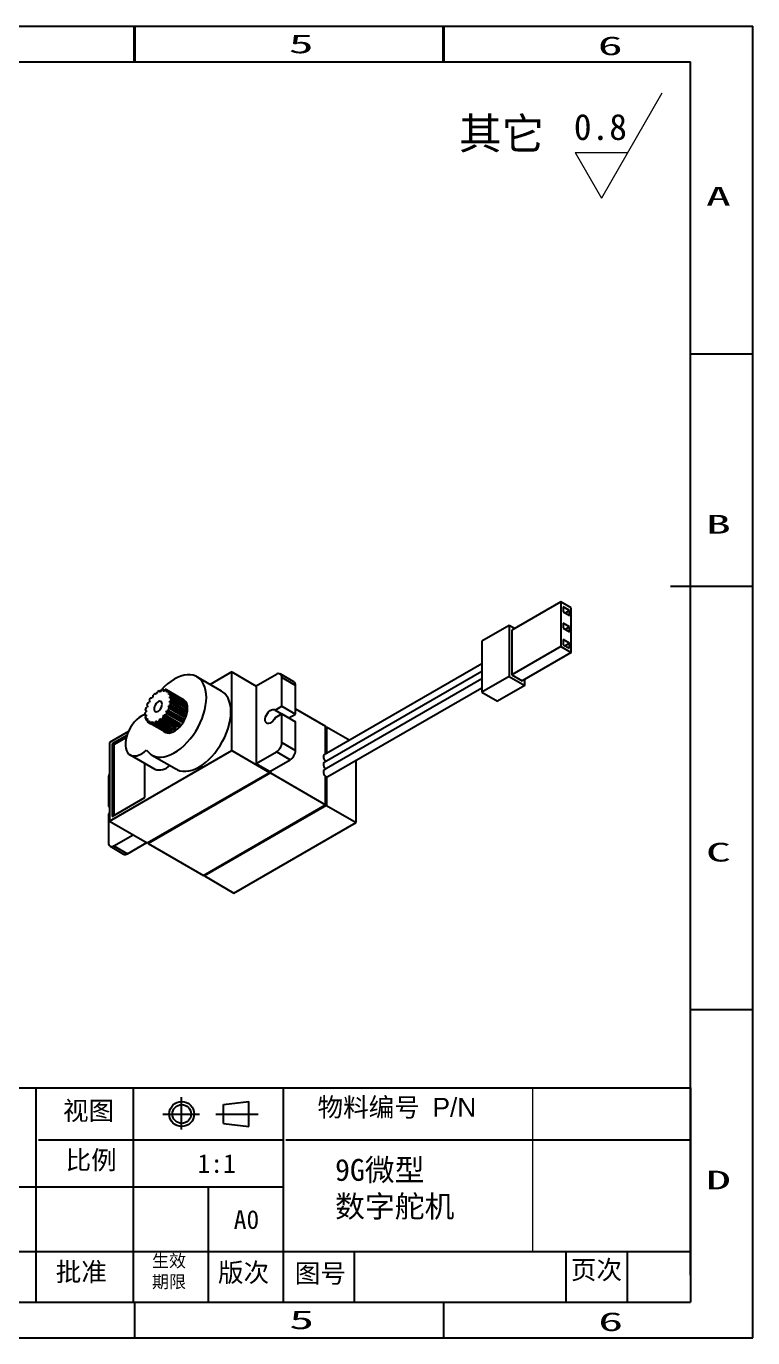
# Model space of a CAD drawing. Header units: millimetres. Extents: x 445 to 685, y 55 to 225.
# Drawn here: x 591 to 685.2, y 55.2 to 225.2 of the extents above; entities that cross this region are included whole.
import ezdxf
from ezdxf.enums import TextEntityAlignment as Align

# ---------------------------------------------------------------- set-up
doc = ezdxf.new("R2010")
doc.units = ezdxf.units.MM
doc.linetypes.add('ACAD_ISO04W100', pattern=[30.5, 24, -3, 0.5, -3])
doc.linetypes.add('CENTER', pattern=[10.16, 6.35, -1.27, 1.27, -1.27])
for name, color, linetype in [('中心线', 6, 'CENTER'), ('标注', 5, 'Continuous'), ('细实线', 5, 'Continuous')]:
    doc.layers.add(name, color=color, linetype=linetype)
doc.styles.add('style1', font='', dxfattribs={"height": 3.5})
doc.styles.get('style1').set_extended_font_data('FangSong_GB2312')

msp = doc.modelspace()

# ---------------------------------------------------------------- linework, layer by layer
at = {"color": 5, "linetype": 'Continuous'}
for p, q in [((444.827, 225.198), (685.199, 225.198)), ((605.013, 220.578), (605.013, 225.198)), ((605.075, 225.198), (605.075, 220.578)), ((645.075, 220.578), (645.075, 225.198)), ((645.137, 225.198), (645.137, 220.578)), ((685.199, 55.237), (685.199, 225.198)), ((685.199, 182.708), (677.106, 182.708)), ((685.199, 152.597), (674.525, 152.597)), ((685.199, 97.727), (677.106, 97.727)), ((565.075, 87.611), (599.867, 87.611)), ((592.269, 87.611), (592.269, 59.857)), ((599.867, 87.611), (677.106, 87.611)), ((604.894, 87.611), (604.894, 59.857)), ((624.319, 87.611), (624.319, 82.392)), ((624.319, 82.755), (624.319, 73.21)), ((592.611, 80.897), (624.319, 80.897)), ((624.661, 80.897), (677.106, 80.897)), ((565.075, 74.787), (624.319, 74.787)), ((614.607, 74.787), (614.607, 59.857)), ((624.319, 73.21), (624.319, 59.857)), ((565.075, 66.428), (677.106, 66.428)), ((633.523, 66.428), (633.523, 59.857)), ((660.968, 66.428), (660.968, 59.857)), ((668.902, 66.428), (668.902, 59.857)), ((605.075, 55.237), (605.075, 59.857)), ((645.137, 55.237), (645.137, 59.857)), ((444.827, 55.237), (685.199, 55.237))]:
    msp.add_line(p, q, dxfattribs=at)
at = {"color": 7, "linetype": 'Continuous'}
for p, q in [((450.755, 220.578), (677.106, 220.578)), ((677.106, 63.331), (677.106, 220.578)), ((677.106, 87.611), (677.106, 59.857)), ((677.106, 87.611), (677.106, 59.857)), ((616.603, 85.446), (619.854, 85.843)), ((616.603, 85.446), (619.854, 85.843)), ((616.603, 83.018), (616.603, 85.446)), ((619.854, 82.614), (619.854, 85.843)), ((616.603, 83.018), (619.854, 82.614)), ((450.755, 59.857), (677.106, 59.857))]:
    msp.add_line(p, q, dxfattribs=at)
at = {"color": 7, "linetype": 'Continuous', "lineweight": 25}
for p, q in [((660.326, 150.614), (653.962, 146.94)), ((660.326, 150.614), (660.326, 144.817)), ((661.67, 149.839), (660.326, 150.614)), ((661.441, 149.481), (660.624, 149.952)), ((660.624, 149.952), (660.624, 149.299)), ((661.67, 144.041), (661.67, 149.839)), ((660.624, 149.299), (661.441, 148.827)), ((661.441, 149.481), (660.875, 149.154)), ((661.441, 148.827), (661.441, 149.481)), ((653.609, 147.553), (650.073, 145.512)), ((654.316, 147.144), (653.609, 147.553)), ((653.609, 147.553), (653.609, 140.939)), ((653.962, 146.94), (653.962, 141.143)), ((661.441, 147.358), (660.624, 147.829)), ((660.624, 147.829), (660.624, 147.176)), ((660.624, 147.176), (661.441, 146.704)), ((661.441, 147.358), (660.875, 147.031)), ((661.441, 146.704), (661.441, 147.358)), ((650.073, 145.512), (650.073, 138.898)), ((660.326, 144.817), (653.962, 141.143)), ((660.326, 144.817), (661.67, 144.041)), ((661.441, 145.235), (660.624, 145.706)), ((660.624, 145.706), (660.624, 145.053)), ((660.624, 145.053), (661.441, 144.581)), ((661.441, 145.235), (660.875, 144.908)), ((661.441, 144.581), (661.441, 145.235)), ((661.67, 144.041), (655.306, 140.367)), ((617.652, 141.532), (614.84, 139.908)), ((617.652, 131.325), (617.652, 141.532)), ((617.652, 141.532), (620.834, 139.695)), ((623.451, 141.205), (620.834, 139.695)), ((625.718, 140.234), (623.951, 141.255)), ((650.073, 142.578), (629.635, 130.779)), ((650.073, 141.598), (629.635, 129.8)), ((653.962, 141.143), (655.306, 140.367)), ((616.335, 139.046), (613.153, 140.883)), ((620.834, 139.695), (620.834, 129.638)), ((624.158, 137.075), (624.158, 140.797)), ((625.926, 139.777), (624.158, 140.797)), ((625.926, 136.054), (625.926, 139.777)), ((650.073, 140.618), (629.635, 128.82)), ((630.135, 127.954), (650.073, 139.464)), ((653.609, 140.939), (650.073, 138.898)), ((655.659, 139.755), (652.124, 137.714)), ((653.609, 140.939), (655.659, 139.755)), ((655.659, 139.755), (655.659, 140.571)), ((607.055, 137.758), (607.015, 137.937)), ((607.186, 138.181), (607.341, 138.163)), ((607.461, 138.302), (607.477, 138.519)), ((607.812, 138.634), (607.678, 138.711)), ((607.678, 138.711), (607.797, 138.623)), ((607.93, 138.724), (608, 138.956)), ((608.395, 138.973), (608.213, 139.078)), ((608.213, 139.078), (608.283, 138.928)), ((608.416, 138.98), (608.534, 139.205)), ((608.938, 139.13), (608.736, 139.246)), ((608.736, 139.246), (608.752, 139.048)), ((608.872, 139.047), (609.027, 139.243)), ((609.198, 139.198), (609.158, 138.972)), ((611.178, 138.055), (609.198, 139.198)), ((609.255, 138.918), (609.206, 138.946)), ((609.253, 138.917), (609.429, 139.065)), ((611.409, 137.922), (609.429, 139.065)), ((609.553, 138.939), (609.461, 138.707)), ((609.586, 138.634), (609.461, 138.707)), ((609.522, 138.604), (609.701, 138.689)), ((611.533, 137.796), (609.553, 138.939)), ((609.767, 138.494), (609.631, 138.278)), ((611.611, 137.135), (609.631, 138.278)), ((609.652, 138.137), (609.818, 138.151)), ((609.818, 137.906), (609.652, 137.729)), ((611.632, 136.586), (609.652, 137.729)), ((611.681, 137.546), (609.701, 138.689)), ((611.747, 137.351), (609.767, 138.494)), ((611.798, 137.008), (609.818, 138.151)), ((611.798, 136.763), (609.818, 137.906)), ((611.178, 138.055), (611.178, 138.055)), ((611.44, 137.916), (611.299, 137.998)), ((611.533, 137.796), (611.48, 137.662)), ((650.073, 138.898), (652.124, 137.714)), ((606.395, 136.175), (606.561, 136.353)), ((606.579, 136.5), (606.446, 136.577)), ((606.582, 136.518), (606.446, 136.577)), ((606.512, 136.847), (606.691, 136.969)), ((606.752, 137.143), (606.66, 137.268)), ((606.784, 137.538), (606.96, 137.593)), ((609.158, 136.324), (609.198, 136.144)), ((611.138, 135.181), (609.158, 136.324)), ((611.178, 135.001), (609.198, 136.144)), ((609.429, 136.543), (609.253, 136.488)), ((611.233, 135.346), (609.253, 136.488)), ((611.409, 135.4), (609.429, 136.543)), ((609.461, 136.939), (609.553, 136.814)), ((611.441, 135.796), (609.461, 136.939)), ((609.701, 137.234), (609.522, 137.112)), ((611.502, 135.969), (609.522, 137.112)), ((611.533, 135.671), (609.553, 136.814)), ((609.631, 137.564), (609.767, 137.505)), ((611.681, 136.091), (609.701, 137.234)), ((611.747, 136.362), (609.767, 137.505)), ((611.681, 136.091), (611.502, 135.969)), ((611.747, 137.351), (611.611, 137.135)), ((611.798, 136.763), (611.632, 136.586)), ((623.274, 136.565), (624.158, 137.075)), ((623.274, 136.565), (624.123, 136.075)), ((624.158, 136.095), (623.274, 135.585)), ((624.158, 137.075), (625.926, 136.054)), ((624.158, 132.373), (624.158, 136.095)), ((624.158, 136.095), (625.926, 135.075)), ((625.077, 135.565), (625.926, 136.054)), ((625.926, 136.756), (629.815, 134.511)), ((606.561, 135.944), (606.395, 135.93)), ((606.578, 135.825), (606.395, 135.93)), ((606.446, 135.588), (606.582, 135.803)), ((606.691, 135.478), (606.512, 135.393)), ((606.713, 135.277), (606.512, 135.393)), ((606.66, 135.143), (606.752, 135.375)), ((606.96, 135.165), (606.784, 135.017)), ((607.015, 134.884), (606.784, 135.017)), ((607.007, 135.136), (607.055, 135.108)), ((607.015, 134.884), (607.055, 135.11)), ((608.995, 133.741), (607.015, 134.884)), ((607.341, 135.035), (607.186, 134.839)), ((609.166, 133.696), (607.186, 134.839)), ((607.466, 134.963), (607.341, 135.035)), ((607.477, 134.836), (607.461, 135.034)), ((609.457, 133.693), (607.477, 134.836)), ((607.797, 135.102), (607.678, 134.876)), ((609.658, 133.733), (607.678, 134.876)), ((609.777, 133.959), (607.797, 135.102)), ((608, 135.003), (607.93, 135.154)), ((609.98, 133.86), (608, 135.003)), ((608.283, 135.358), (608.213, 135.126)), ((610.192, 133.983), (608.213, 135.126)), ((610.263, 134.215), (608.283, 135.358)), ((608.534, 135.37), (608.416, 135.459)), ((610.514, 134.228), (608.534, 135.37)), ((608.752, 135.779), (608.736, 135.563)), ((610.716, 134.42), (608.736, 135.563)), ((610.732, 134.636), (608.752, 135.779)), ((609.027, 135.901), (608.872, 135.919)), ((610.852, 134.776), (608.872, 135.919)), ((611.007, 134.758), (609.027, 135.901)), ((610.732, 134.636), (610.716, 134.42)), ((611.007, 134.758), (610.852, 134.776)), ((611.138, 135.181), (611.178, 135.001)), ((611.409, 135.4), (611.233, 135.346)), ((611.441, 135.796), (611.533, 135.671)), ((625.926, 131.353), (625.926, 135.075)), ((629.815, 130.883), (629.815, 134.511)), ((629.815, 134.348), (629.956, 134.429)), ((629.815, 134.348), (629.956, 134.429)), ((629.956, 134.429), (629.956, 130.965)), ((629.956, 134.429), (632.957, 132.697)), ((604.262, 133.802), (601.813, 132.388)), ((604.057, 133.275), (602.167, 132.184)), ((603.973, 132.982), (602.379, 132.062)), ((608.874, 133.798), (609.015, 133.716)), ((609.255, 133.809), (609.166, 133.696)), ((609.777, 133.959), (609.658, 133.733)), ((610.263, 134.215), (610.192, 133.983)), ((601.813, 132.388), (601.813, 122.181)), ((601.813, 122.181), (617.652, 131.325)), ((602.167, 132.184), (602.167, 122.794)), ((602.379, 132.062), (602.167, 132.184)), ((602.379, 132.062), (602.379, 122.916)), ((617.652, 131.325), (622.531, 128.509)), ((620.834, 129.638), (623.451, 131.148)), ((625.218, 130.128), (623.451, 131.148)), ((624.158, 132.373), (625.926, 131.353)), ((604.485, 130.769), (607.667, 128.932)), ((606.409, 125.243), (606.409, 129.658)), ((607.303, 130.75), (610.485, 128.913)), ((620.834, 129.638), (622.531, 128.658)), ((622.602, 128.617), (625.218, 130.128)), ((629.815, 129.903), (629.815, 129.987)), ((633.774, 122.018), (633.774, 130.055)), ((601.672, 127.816), (601.672, 124.094)), ((606.692, 119.365), (622.531, 128.509)), ((622.673, 128.427), (606.834, 119.283)), ((622.531, 128.509), (622.531, 128.658)), ((622.531, 128.658), (622.602, 128.617)), ((622.531, 128.509), (622.673, 128.427)), ((622.673, 128.658), (622.673, 128.427)), ((622.673, 128.427), (629.815, 124.304)), ((629.815, 128.923), (629.815, 129.007)), ((629.815, 124.304), (629.815, 128.028)), ((629.956, 127.946), (629.956, 124.222)), ((601.672, 124.094), (601.813, 124.176)), ((601.672, 124.094), (601.813, 124.012)), ((602.167, 122.794), (606.409, 125.243)), ((613.975, 115.16), (629.815, 124.304)), ((629.956, 124.222), (614.117, 115.079)), ((629.815, 124.304), (629.956, 124.222)), ((629.956, 124.222), (633.774, 122.018)), ((601.813, 123.196), (601.672, 123.114)), ((601.672, 123.114), (601.672, 119.392)), ((601.813, 122.181), (606.692, 119.365)), ((617.935, 112.874), (633.774, 122.018)), ((602.379, 118.984), (604.866, 120.419)), ((602.379, 118.984), (604.147, 117.963)), ((604.147, 117.963), (606.633, 119.399)), ((606.834, 119.446), (606.834, 119.283)), ((606.834, 119.283), (613.975, 115.16)), ((601.879, 118.934), (603.647, 117.914)), ((614.117, 115.079), (614.117, 115.242)), ((614.117, 115.079), (617.935, 112.874))]:
    msp.add_line(p, q, dxfattribs=at)
at = {"color": 5, "lineweight": 13}
msp.add_line((656.691, 66.428), (656.691, 87.611), dxfattribs=at)
at = {"color": 7, "linetype": 'Continuous', "lineweight": 25, "flags": 128}
for points in [[(606.62, 131.396), (606.853, 131.106), (607.123, 130.868), (607.427, 130.684), (607.762, 130.557), (608.124, 130.489), (608.51, 130.479), (608.915, 130.528), (609.334, 130.636), (609.763, 130.801), (610.197, 131.022), (610.632, 131.296), (611.062, 131.619), (611.483, 131.989), (611.89, 132.401), (612.278, 132.852), (612.644, 133.334), (612.984, 133.845), (613.292, 134.377), (613.567, 134.925), (613.805, 135.483), (614.003, 136.044), (614.16, 136.603), (614.273, 137.154), (614.341, 137.689), (614.364, 138.204), (614.341, 138.693), (614.273, 139.149), (614.16, 139.569), (614.003, 139.947), (613.805, 140.28), (613.567, 140.563), (613.292, 140.794), (612.984, 140.97), (612.644, 141.088), (612.278, 141.149), (611.89, 141.15), (611.483, 141.092), (611.062, 140.976), (610.632, 140.803), (610.197, 140.575), (609.763, 140.294), (609.334, 139.964), (608.915, 139.588), (608.545, 139.208)], [(608.637, 137.347), (608.613, 137.514), (608.545, 137.639), (608.437, 137.711), (608.3, 137.723), (608.146, 137.674), (607.988, 137.57), (607.841, 137.418), (607.718, 137.233), (607.629, 137.031), (607.582, 136.829), (607.582, 136.647), (607.629, 136.499), (607.718, 136.4), (607.841, 136.357), (607.988, 136.376), (608.146, 136.453), (608.3, 136.583), (608.437, 136.753), (608.545, 136.949), (608.613, 137.153), (608.637, 137.347)], [(608.524, 139.185), (608.51, 139.17), (608.356, 138.996)], [(610.485, 128.913), (610.609, 128.847), (610.944, 128.721), (611.306, 128.652), (611.692, 128.642), (612.097, 128.692), (612.516, 128.799), (612.945, 128.964), (613.379, 129.185), (613.814, 129.459), (614.244, 129.782), (614.665, 130.152), (615.072, 130.565), (615.46, 131.015), (615.826, 131.497), (616.166, 132.008), (616.474, 132.54), (616.749, 133.088), (616.987, 133.646), (617.185, 134.207), (617.342, 134.767), (617.455, 135.317), (617.523, 135.852), (617.546, 136.367), (617.523, 136.856), (617.455, 137.312), (617.342, 137.732), (617.185, 138.11), (616.987, 138.443), (616.749, 138.726), (616.474, 138.957), (616.335, 139.046)], [(606.392, 136.006), (606.311, 135.976), (605.994, 135.822), (605.677, 135.613), (605.367, 135.353), (605.07, 135.049), (604.795, 134.707), (604.546, 134.335), (604.329, 133.942), (604.149, 133.535), (604.011, 133.125), (603.917, 132.72), (603.87, 132.329), (603.87, 131.962), (603.917, 131.627), (604.011, 131.33), (604.149, 131.08), (604.329, 130.88), (604.546, 130.737), (604.795, 130.652), (605.07, 130.629), (605.367, 130.667), (605.677, 130.765), (605.994, 130.922), (606.311, 131.134), (606.62, 131.396), (606.62, 131.396)], [(609.015, 133.716), (609.066, 133.689), (609.29, 133.617), (609.539, 133.605), (609.807, 133.654), (610.086, 133.761), (610.369, 133.925), (610.649, 134.14), (610.917, 134.401), (611.166, 134.7), (611.389, 135.03), (611.581, 135.381), (611.736, 135.744), (611.85, 136.11), (611.919, 136.467), (611.943, 136.806)], [(623.274, 135.585), (623.144, 135.357), (622.984, 135.156), (622.806, 134.996), (622.62, 134.887), (622.441, 134.838), (622.28, 134.851), (622.148, 134.926), (622.055, 135.058), (622.007, 135.236), (622.007, 135.451), (622.055, 135.685), (622.148, 135.924), (622.28, 136.151), (622.441, 136.35), (622.62, 136.508), (622.806, 136.613), (622.984, 136.659), (623.144, 136.643), (623.274, 136.565)], [(629.635, 130.779), (629.611, 130.763), (629.552, 130.676), (629.532, 130.551), (629.552, 130.402), (629.611, 130.246), (629.702, 130.103), (629.815, 129.987)], [(629.635, 129.8), (629.611, 129.783), (629.552, 129.696), (629.532, 129.571), (629.552, 129.422), (629.611, 129.266), (629.702, 129.123), (629.815, 129.007)], [(629.635, 128.82), (629.611, 128.803), (629.552, 128.716), (629.532, 128.591), (629.552, 128.442), (629.611, 128.287), (629.702, 128.143), (629.815, 128.028)], [(629.956, 127.946), (630.068, 127.932), (630.135, 127.954)]]:
    msp.add_lwpolyline(points, dxfattribs=at)
at = {"color": 7, "linetype": 'Continuous'}
for radius in [1.619, 1.214]:
    msp.add_circle((611.175, 84.232), radius, dxfattribs=at)
at = {"color": 7, "linetype": 'Continuous', "lineweight": 25}
for centre, radius, start, end in [((623.727, 140.867), 0.437, 350.78596, 129.20329), ((625.436, 139.831), 0.493, 353.70115, 54.98667), ((610.305, 135.772), 3.809, 148.57075, 151.42925), ((610.443, 135.699), 4.094, 142.69264, 146.85714), ((610.019, 135.986), 3.451, 137.848, 140.90096), ((609.895, 136.183), 3.362, 131.23152, 135.98085), ((609.419, 136.627), 2.572, 125.38444, 129.09861), ((609.247, 137.041), 2.285, 116.92478, 123.06984), ((608.94, 137.456), 1.612, 108.98816, 114.05952), ((608.903, 137.9), 1.357, 97.07465, 105.77458), ((608.801, 138.096), 0.954, 85.76539, 92.96344), ((608.893, 138.383), 0.87, 69.48336, 81.18616), ((608.839, 138.31), 0.734, 55.70999, 64.27926), ((608.875, 138.393), 0.87, 38.8044, 50.50609), ((608.672, 138.17), 0.954, 27.02897, 34.22586), ((608.048, 137.97), 1.613, 5.93679, 11.00721), ((607.091, 137.97), 2.572, 350.90003, 354.6137), ((608.451, 138.16), 1.357, 14.22019, 22.9185), ((607.536, 138.029), 2.285, 356.92797, 3.07203), ((610.892, 137.294), 0.813, 50.57037, 69.41888), ((610.751, 136.936), 1.198, 353.78555, 54.90227), ((610.709, 137.139), 1.053, 22.70334, 38.55149), ((608.677, 136.053), 2.285, 176.92797, 183.07203), ((609.744, 135.921), 3.363, 164.01853, 168.76738), ((609.122, 136.111), 2.572, 170.90003, 174.6137), ((610.437, 135.688), 4.095, 153.14284, 157.3072), ((609.976, 135.912), 3.451, 159.09877, 162.15153), ((605.77, 138.383), 4.094, 322.69264, 326.85714), ((605.908, 138.31), 3.809, 328.57075, 331.42925), ((605.776, 138.393), 4.095, 333.14284, 337.3072), ((606.237, 138.17), 3.451, 339.09877, 342.15153), ((606.469, 138.16), 3.363, 344.01853, 348.76738), ((608.216, 137.027), 3.451, 339.09877, 342.15153), ((608.03, 137.139), 3.799, 337.25971, 343.9906), ((609.071, 136.827), 2.572, 350.90003, 354.6137), ((610.023, 136.919), 1.777, 2.88331, 14.06069), ((608.97, 136.919), 2.832, 348.66272, 356.85102), ((607.762, 135.921), 1.357, 194.22019, 202.9185), ((608.165, 136.111), 1.613, 185.93679, 191.00721), ((607.338, 135.688), 0.87, 218.8044, 230.50609), ((607.541, 135.912), 0.954, 207.02897, 214.22586), ((607.374, 135.771), 0.734, 235.70999, 244.27926), ((607.32, 135.699), 0.87, 249.48336, 261.18616), ((607.411, 135.986), 0.954, 265.76539, 272.96344), ((607.31, 136.182), 1.357, 277.07465, 285.77458), ((607.272, 136.626), 1.612, 288.98816, 294.05952), ((606.966, 137.041), 2.285, 296.92478, 303.06984), ((606.794, 137.455), 2.572, 305.38444, 309.09861), ((606.318, 137.899), 3.362, 311.23152, 315.98085), ((606.194, 138.095), 3.451, 317.848, 320.90096), ((608.774, 136.312), 2.572, 305.38444, 309.09861), ((607.983, 137.058), 3.799, 316.0088, 322.74016), ((608.174, 136.952), 3.451, 317.848, 320.90096), ((607.888, 137.167), 3.809, 328.57075, 331.42925), ((607.668, 137.294), 4.193, 326.84877, 333.15123), ((609.28, 134.502), 0.813, 230.57037, 249.41888), ((609.323, 134.737), 1.053, 261.43908, 277.28975), ((609.171, 135.442), 1.776, 285.93413, 297.11355), ((608.644, 136.354), 2.832, 303.14683, 311.33622), ((622.623, 132.443), 1.537, 302.60548, 357.39452), ((624.39, 131.422), 1.537, 302.60548, 357.39452), ((608.301, 130.606), 1.79, 249.2701, 317.92114), ((630.161, 130.41), 0.546, 230.71037, 239.14301), ((603.07, 127.773), 1.399, 153.95304, 178.25201), ((630.161, 129.43), 0.546, 230.71037, 239.14301), ((630.116, 128.387), 0.469, 229.97662, 250.02875), ((602.103, 119.322), 0.437, 170.78596, 309.20329), ((603.854, 118.372), 0.503, 245.69288, 305.61758)]:
    msp.add_arc(centre, radius, start, end, dxfattribs=at)
at = {"layer": '中心线', "color": 6, "linetype": 'ACAD_ISO04W100'}
for p, q in [((611.122, 86.42), (611.122, 82.233)), ((608.723, 84.232), (613.496, 84.232)), ((608.723, 84.232), (613.496, 84.232)), ((615.605, 84.232), (621.087, 84.232))]:
    msp.add_line(p, q, dxfattribs=at)
at = {"layer": '标注', "color": 5, "lineweight": 13}
for p, q in [((673.414, 216.504), (665.577, 202.931)), ((662.175, 208.824), (668.988, 208.837)), ((662.175, 208.824), (665.577, 202.931))]:
    msp.add_line(p, q, dxfattribs=at)

# ---------------------------------------------------------------- texts
at = {"color": 5, "linetype": 'Continuous', "width": 1.99836}
for s, p, p2 in [('5', (625.044, 221.695), (628.282, 221.695)), ('6', (665.106, 221.449), (668.344, 221.449)), ('A', (679.129, 201.929), (682.367, 201.929)), ('B', (679.129, 159.439), (682.367, 159.439)), ('C', (679.129, 116.949), (682.367, 116.949)), ('D', (679.129, 74.459), (682.367, 74.459)), ('5', (625.106, 56.354), (628.344, 56.354)), ('6', (665.168, 56.109), (668.406, 56.109))]:
    msp.add_text(s, height=2.43, dxfattribs=at).set_placement(p, p2, align=Align.FIT)
at = {"insert": (647.107, 213.312), "char_height": 4.05, "width": 21.1725, "attachment_point": 1}
msp.add_mtext('{\\fSimSun|b0|i0|c134|p2;其它}', dxfattribs=at)
at = {"color": 0, "lineweight": 13, "attachment_point": 1, "style": 'style1'}
for s, insert, char_height, width in [('{\\fSimSun|b0|i0|c134|p54;物料编号 \\fArial Unicode MS|b0|i0|c0|p34;P/N}', (628.779, 86.325), 2.43, 22.47382), ('{\\fSimSun|b0|i0|c134|p2;视图}', (595.78, 85.872), 2.43, 12.97507), ('比例', (596.119, 79.481), 2.43, 12.97507), ('{\\fSimSun|b0|i0|c134|p2;\\H1.2x;批准}', (594.84, 65.002), 2.025, 12.97507), ('{\\fSimSun|b0|i0|c134|p2;\\H0.8x;生效\\P期限}', (607.313, 66.012), 2.025, 12.97507), ('{\\H1.2x;版次}', (615.873, 64.914), 2.025, 12.97507), ('{\\fSimSun|b0|i0|c134|p2;图号}', (625.834, 64.796), 2.43, 12.97507), ('{\\fSimSun|b0|i0|c134|p2;\\H1.2x; 页次}', (659.971, 65.255), 2.025, 12.97507)]:
    msp.add_mtext(s, dxfattribs=dict(at, insert=insert, char_height=char_height, width=width))
at = {"layer": '标注', "color": 0, "lineweight": 13, "attachment_point": 1}
for s, insert, char_height, width in [('{\\H1.25x;0.8}', (662.004, 213.834), 2.7, 20.9027), ('{\\fSimSun|b0|i0|c134|p2;1:1}', (613.225, 79.038), 2.43, 14.91289), ('{\\fSimSun|b0|i0|c134|p2;A0}', (617.913, 71.773), 2.43, 10.7352)]:
    msp.add_mtext(s, dxfattribs=dict(at, insert=insert, char_height=char_height, width=width))
at = {"layer": '细实线', "color": 3, "lineweight": 13, "insert": (631.052, 83.134), "char_height": 2.835, "width": 32.03133, "attachment_point": 1}
msp.add_mtext('{\\C0;\\P\\fSimSun|b0|i0|c134|p2;9G微型\\P数字舵机}', dxfattribs=at)

doc.saveas('drawing.dxf')
